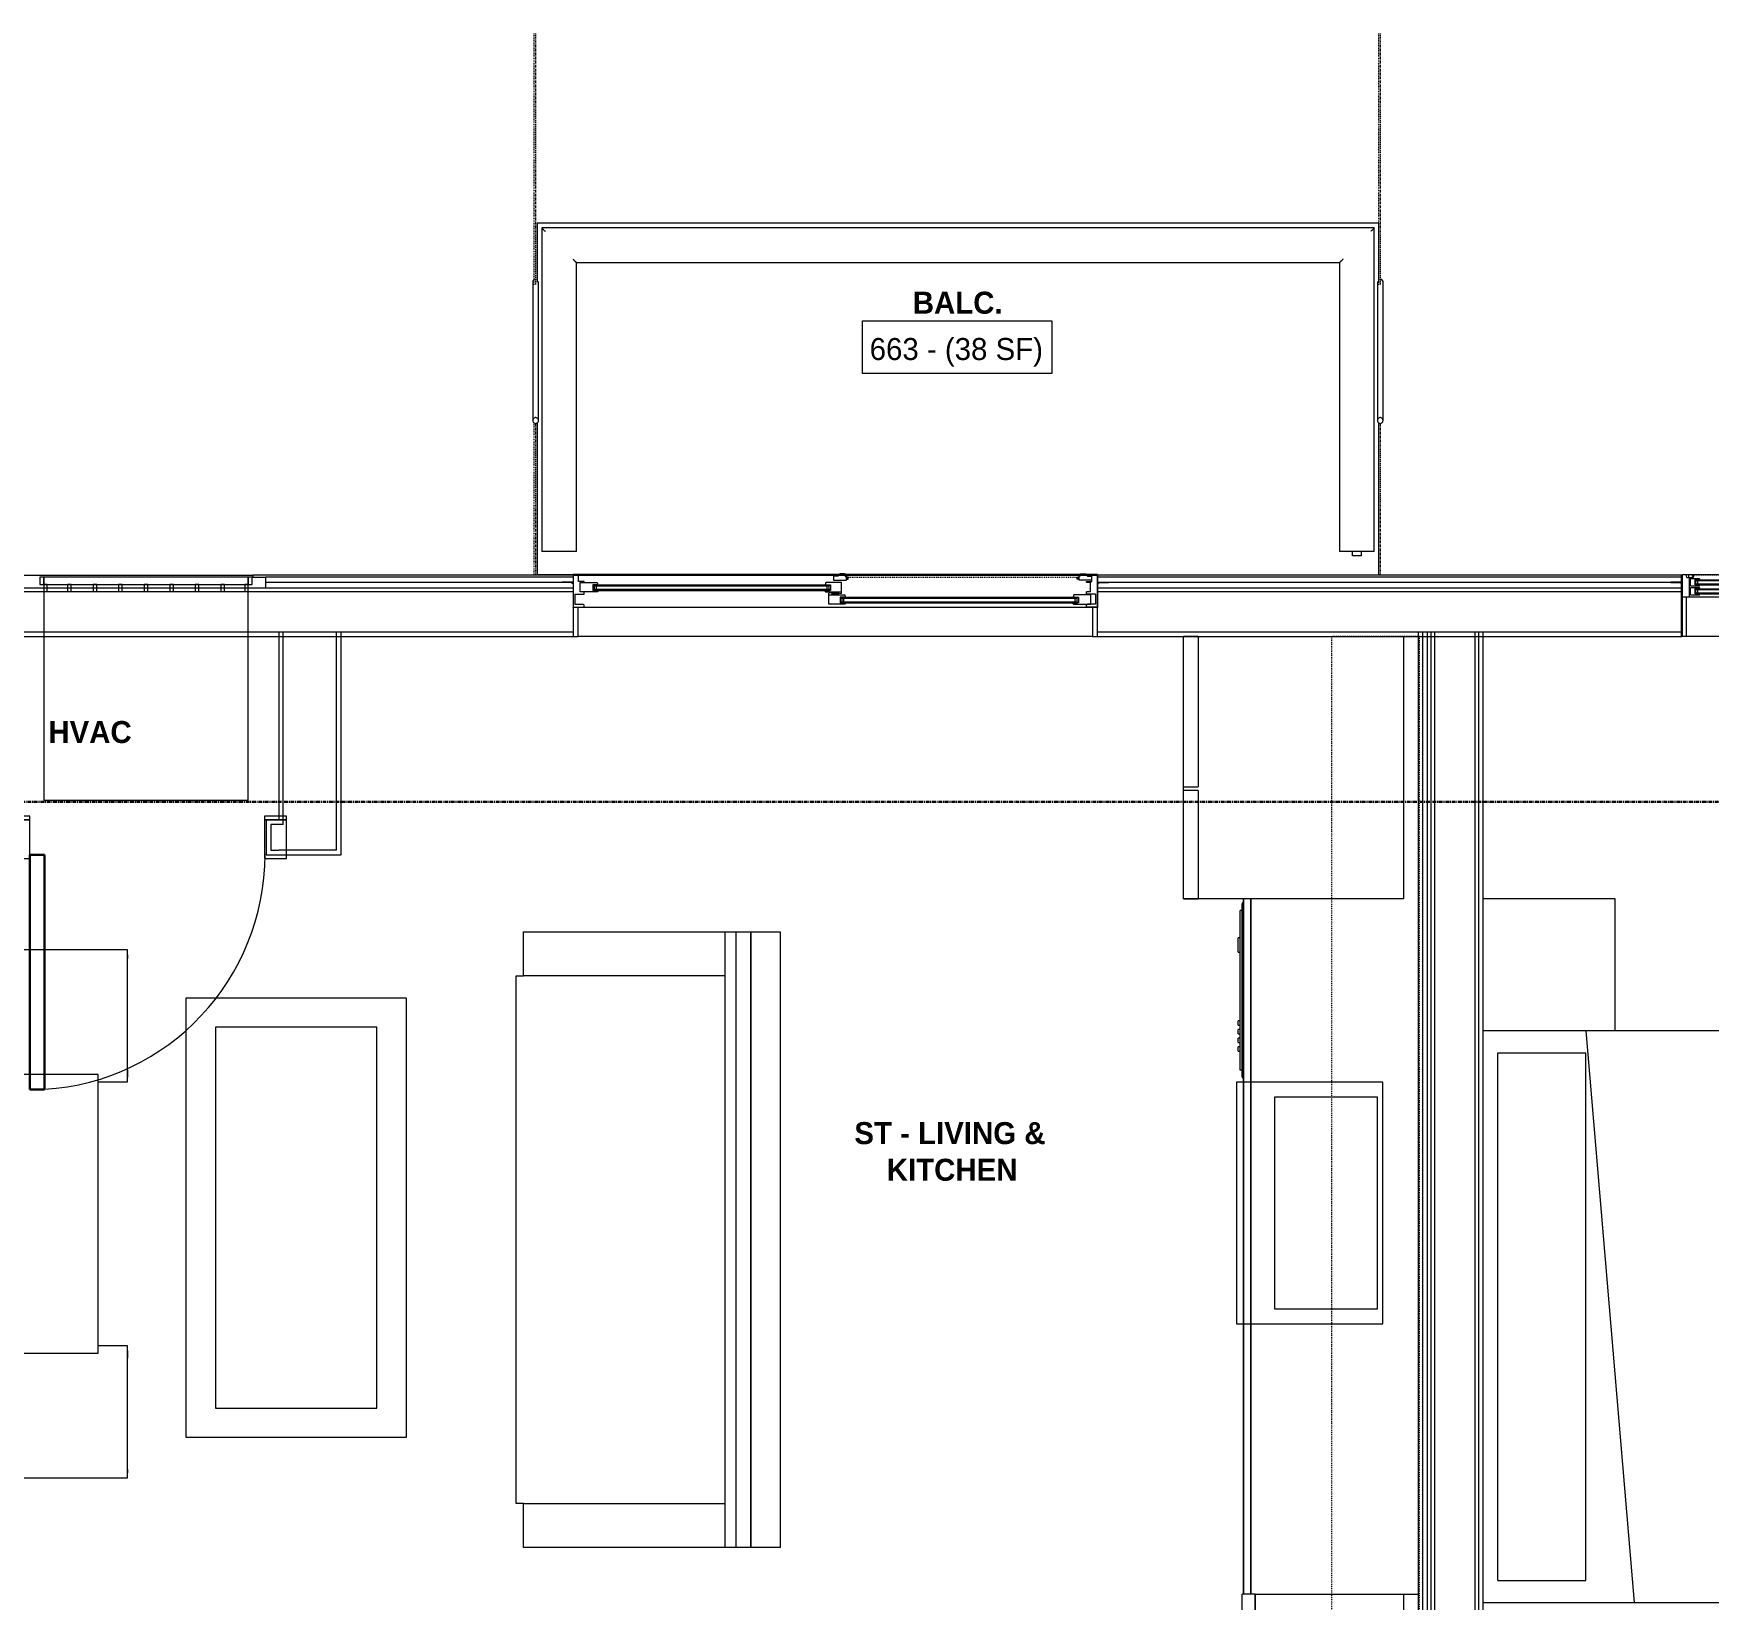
# Model space of a CAD drawing. Header units: inches. Extents: x -4093 to -1777, y 9773 to 12264.
# Drawn here: x -3128.8 to -2900.2, y 11978.2 to 12192 of the extents above; entities that cross this region are included whole.
import ezdxf

# ---------------------------------------------------------------- set-up
doc = ezdxf.new("R2010")
doc.units = ezdxf.units.IN
doc.header["$MEASUREMENT"] = 0
for name, pattern in [('Center 1_4_', [0.53125, 0.25, -0.09375, 0.09375, -0.09375]), ('Dash', [0.25, 0.125, -0.125]), ('Grid Line 1_2_', [0.875, 0.5, -0.125, 0.125, -0.125]), ('Hidden 1_8_', [0.1875, 0.125, -0.0625])]:
    doc.linetypes.add(name, pattern=pattern)
for name, color, linetype, lineweight in [('0-1', 7, 'Continuous', 5), ('0-2', 7, 'Continuous', 9), ('A-AREA-IDEN', 2, 'Continuous', 9), ('A-DETL-CNTR', 5, 'Center 1_4_', 9), ('A-DETL-GENF', 92, 'Continuous', 18), ('A-DETL-GENF-2', 92, 'Continuous', 9), ('A-DETL-GENF-HDLN', 1, 'Dash', 9), ('A-DETL-HDLN', 90, 'Hidden 1_8_', 9), ('A-DOOR', 31, 'Continuous', 18), ('A-DOOR-1', 7, 'Continuous', 9), ('A-DOOR-2', 10, 'Continuous', 30), ('A-DOOR-4', 31, 'Continuous', 9), ('A-DOOR-FRAM-2', 31, 'Continuous', 9), ('A-FLOR-1', 7, 'Continuous', 9), ('A-FLOR-2', 192, 'Continuous', 9), ('A-FLOR-HRAL', 11, 'Continuous', 9), ('A-GENM', 5, 'Continuous', 9), ('A-GLAZ', 151, 'Continuous', 18), ('A-GLAZ-1', 151, 'Continuous', 9), ('A-GLAZ-2', 151, 'Continuous', 30), ('A-WALL', 113, 'Continuous', 18), ('A-WALL-1', 7, 'Continuous', 9), ('A-WALL-2', 250, 'Continuous', 18), ('A-WALL-3', 113, 'Continuous', 9), ('I-FURN', 30, 'Continuous', 9), ('I-FURN-1', 7, 'Continuous', 9), ('I-WALL-1', 7, 'Continuous', 9), ('P-SANR-FIXT-1', 7, 'Continuous', 9), ('Q-CASE-1', 7, 'Continuous', 9), ('Q-CASE-HDLN-1', 7, 'Dash', 9), ('Q-SPCQ-1', 7, 'Continuous', 9), ('S-BEAM', 12, 'Continuous', 9), ('S-GRID-1', 1, 'Grid Line 1_2_', 30)]:
    doc.layers.add(name, color=color, linetype=linetype, lineweight=lineweight)
doc.styles.add('Century Gothic_1', font='ufonts.com_century-gothic.ttf', dxfattribs={"height": 3})
doc.styles.add('Century Gothic_B', font='GOTHICB.TTF', dxfattribs={"height": 3})

# ---------------------------------------------------------------- blocks, each defined once
blk = doc.blocks.new('Bed-Standard - King 78_ x 80_-V2-BACKGROUND - 3RD FLOOR')
at = {"layer": 'I-FURN-1'}
for p, q in [((-28.31, 38.2), (-28.31, -41.8)), ((49.69, -41.8), (49.69, 38.2)), ((-25.31, 36.2), (-25.31, 24.2)), ((-25.31, 36.2), (46.69, 36.2)), ((46.69, 36.2), (46.69, 24.2)), ((49.69, 24.2), (-28.31, 17.63)), ((-25.31, 24.2), (46.69, 24.2)), ((-28.31, -41.8), (49.69, -41.8))]:
    blk.add_line(p, q, dxfattribs=at)
blk = doc.blocks.new('Table-Night Stand - 18_ x 18_ x 24_-V13-BACKGROUND - 3RD FLOOR')
at = {"layer": 'I-FURN-1'}
for p, q in [((18.15, 0), (18.15, 18)), ((0.15, 0), (18.15, 0))]:
    blk.add_line(p, q, dxfattribs=at)
blk = doc.blocks.new('Entertainment_Center_14771 - Entertainment_Center_14771-3403083-BACKGROUND - 3RD FLOOR')
at = {"layer": 'I-FURN-1'}
for p, q in [((-18, 10), (-36, 10)), ((-36, 10), (-36, -6)), ((-34.85, 10.03), (-35.34, 10.03)), ((-35.34, 10.03), (-35.34, 10)), ((-34.85, 10), (-34.85, 10.03)), ((-18.66, 10.03), (-19.66, 10.03)), ((-19.66, 10.03), (-19.66, 10)), ((-18.66, 10), (-18.66, 10.03)), ((-18, 6), (-18, 10)), ((36, 10), (18, 10)), ((18, 10), (18, 6)), ((18.66, 10.03), (18.66, 10)), ((19.66, 10.03), (18.66, 10.03)), ((19.66, 10), (19.66, 10.03)), ((35.34, 10.03), (34.85, 10.03)), ((34.85, 10.03), (34.85, 10)), ((35.34, 10), (35.34, 10.03)), ((36, -6), (36, 10)), ((19, 6), (-19, 6)), ((-19, 6), (-19, -6)), ((19, -6), (19, 6)), ((-36, -6), (-19, -6)), ((-36, -6.13), (-36, -6)), ((-36, -6), (-19, -6)), ((-19, -6.13), (-36, -6.13)), ((-19, -6), (19, -6)), ((-19, -6.13), (-19, -6)), ((-19, -6), (19, -6)), ((19, -6.13), (-19, -6.13)), ((19, -6), (36, -6)), ((19, -6), (19, -6.13)), ((19, -6), (36, -6)), ((36, -6.13), (19, -6.13)), ((36, -6.13), (36, -6))]:
    blk.add_line(p, q, dxfattribs=at)
blk = doc.blocks.new('Couch-Both_Arms-Generic - 1-1372852-BACKGROUND - 3RD FLOOR')
at = {"layer": 'I-FURN'}
for p, q in [((-36, 18.5), (36, 18.5)), ((-36, 17.5), (-36, 18.5)), ((36, 18.5), (36, 17.5)), ((-42, 17.5), (-36, 17.5)), ((-42, -10), (-42, 17.5)), ((-36, 17.5), (-36, -10)), ((36, 17.5), (42, 17.5)), ((36, -10), (36, 17.5)), ((42, 17.5), (42, -10)), ((-42, -10), (42, -10)), ((-42, -13.5), (-42, -10)), ((42, -10), (42, -13.5)), ((-42, -11.5), (42, -11.5)), ((-42, -13.5), (42, -13.5)), ((42, -13.5), (-42, -13.5))]:
    blk.add_line(p, q, dxfattribs=at)
at = {"layer": 'I-FURN-1'}
for p, q in [((-42, -17.5), (-42, -13.5)), ((42, -13.5), (42, -17.5)), ((42, -17.5), (-42, -17.5))]:
    blk.add_line(p, q, dxfattribs=at)
blk = doc.blocks.new('Table-Coffee - one-1372853-BACKGROUND - 3RD FLOOR')
at = {"layer": 'I-FURN-1'}
for p, q in [((-29.28, 11.25), (30.72, 11.25)), ((-29.28, -18.75), (-29.28, 11.25)), ((30.72, 11.25), (30.72, -18.75)), ((26.72, 7.25), (-25.28, 7.25)), ((-25.28, 7.25), (-25.28, -14.75)), ((26.72, -14.75), (26.72, 7.25)), ((-25.28, -14.75), (26.72, -14.75)), ((30.72, -18.75), (-29.28, -18.75))]:
    blk.add_line(p, q, dxfattribs=at)
blk = doc.blocks.new('SWING - SINGLE - FLUSH - SWING - 32_ x 80_ - WITH ACOUSTICAL SEAL-4346071-BACKGROUND - 3RD FLOOR')
at = {"layer": 'A-DOOR-1'}
for p, q in [((-16, 2.87), (-19, 2.87)), ((-19, 2.87), (-19, -2.38)), ((-16, -2.38), (-16, 2.87)), ((19, 2.87), (16, 2.87)), ((16, 2.87), (16, -2.38)), ((19, -2.38), (19, 2.87)), ((-19, -2.38), (-16, -2.38)), ((-16, -2.38), (-19, -2.38)), ((-19, -2.38), (-19, -2.88)), ((-19, -2.88), (-16, -2.88)), ((-16, -2.88), (-16, -2.38)), ((16, -2.38), (19, -2.38)), ((19, -2.38), (16, -2.38)), ((16, -2.38), (16, -2.88)), ((16, -2.88), (19, -2.88)), ((19, -2.88), (19, -2.38))]:
    blk.add_line(p, q, dxfattribs=at)
blk.add_arc((16, 2.37), 32.07, 93.5759, 180, dxfattribs=at)
at = {"layer": 'A-DOOR-2'}
for p, q in [((14, 2.37), (14, 34.38)), ((16, 34.38), (14, 34.38)), ((16, 2.37), (16, 34.38)), ((16, 2.37), (14, 2.37))]:
    blk.add_line(p, q, dxfattribs=at)
blk = doc.blocks.new('OD_CW_Base Cabinet - OD_CW_Base Cabinet-3857763-BACKGROUND - 3RD FLOOR')
at = {"layer": 'Q-CASE-1'}
for p, q in [((36.49, 0), (131.34, 0)), ((161.34, 0), (191.34, 0))]:
    blk.add_line(p, q, dxfattribs=at)
blk = doc.blocks.new('OD_CW_Upper Cabinet - OD_CW_Upper Cabinet-4366994-BACKGROUND - 3RD FLOOR')
at = {"layer": 'Q-CASE-HDLN-1'}
for p, q in [((191.34, 24), (0.74, 24)), ((0.74, 24), (0.74, 12)), ((191.34, 12), (191.34, 24)), ((0.74, 12), (191.34, 12))]:
    blk.add_line(p, q, dxfattribs=at)
blk = doc.blocks.new('Refrigerator_-_Side-by-Side_6047 - 36_ X 30_-1372843-BACKGROUND - 3RD FLOOR')
at = {"layer": 'Q-SPCQ-1'}
for p, q in [((-17.88, 15.58), (17.87, 15.58)), ((-17.88, -14.42), (-17.88, 15.58)), ((-17.88, 15.58), (-3.13, 15.58)), ((-17.88, 15.58), (-17.88, 13.58)), ((-3.13, 13.58), (-3.13, 15.58)), ((-2.63, 15.58), (17.87, 15.58)), ((-2.63, 15.58), (-2.63, 13.58)), ((17.87, 15.58), (17.87, -14.42)), ((17.87, 13.58), (17.87, 15.58)), ((-3.13, 13.58), (-17.88, 13.58)), ((17.87, 13.58), (-2.63, 13.58)), ((17.87, -14.42), (-17.88, -14.42))]:
    blk.add_line(p, q, dxfattribs=at)
blk = doc.blocks.new('Stainless Steel Farmhous Kitchen Sink - Stainless Steel Farmhous Kitchen Sink-2443921-BACKGROUND - 3RD FLOOR')
at = {"layer": 'P-SANR-FIXT-1'}
for p, q in [((0, -2.25), (-33, -2.25)), ((-33, -2.25), (-33, -22.2)), ((0, -22.2), (0, -2.25)), ((-31, -16.96), (-31, -3)), ((-31, -3), (-2, -3)), ((-2, -3), (-2, -16.96)), ((-2, -16.96), (-31, -16.96)), ((-33, -22.2), (0, -22.2))]:
    blk.add_line(p, q, dxfattribs=at)
blk = doc.blocks.new('CTR - 1st Phase - Unit Layouts_rvt-1-BACKGROUND - 3RD FLOOR')
at = {"layer": 'A-FLOR-1'}
blk.add_line((-2984.4, 12109.72), (-3054.52, 12109.72), dxfattribs=at)
at = {"layer": 'A-WALL-1'}
for p, q in [((-3095.37, 12084.71), (-3097.06, 12084.71)), ((-3097.06, 12084.71), (-3097.06, 12079.96)), ((-3097.06, 12079.96), (-3095.37, 12079.96))]:
    blk.add_line(p, q, dxfattribs=at)
at = {"layer": 'A-WALL-2'}
for p, q in [((-3094.75, 12084.09), (-3094.75, 12110.34)), ((-3087.5, 12080.59), (-3087.5, 12110.34)), ((-3096.44, 12084.09), (-3096.44, 12082.34)), ((-3095.37, 12084.09), (-3096.44, 12084.09)), ((-3094.75, 12084.09), (-3095.37, 12084.09)), ((-3096.44, 12082.34), (-3096.44, 12080.59)), ((-3096.44, 12080.59), (-3095.37, 12080.59)), ((-3094.75, 12080.59), (-3095.37, 12080.59)), ((-3087.5, 12080.59), (-3094.75, 12080.59))]:
    blk.add_line(p, q, dxfattribs=at)
at = {"layer": 'I-WALL-1'}
for p, q in [((-3095.37, 12110.34), (-3095.37, 12084.71)), ((-3086.87, 12110.34), (-3095.37, 12110.34)), ((-3086.87, 12079.96), (-3086.87, 12110.34)), ((-3095.37, 12079.96), (-3087.5, 12079.96)), ((-3087.5, 12079.96), (-3086.87, 12079.96))]:
    blk.add_line(p, q, dxfattribs=at)
at = {"layer": 'Q-CASE-1'}
for p, q in [((-2963.77, 11979.11), (-2963.77, 12073.96)), ((-2962.77, 11979.11), (-2962.77, 12073.96)), ((-2962.77, 12073.96), (-2962.77, 11979.11))]:
    blk.add_line(p, q, dxfattribs=at)
at = {"layer": 'Q-SPCQ-1'}
for p, q in [((-2964.24, 12050.56), (-2964.24, 12072.37)), ((-2963.99, 12072.37), (-2964.24, 12072.37)), ((-2963.99, 12073.27), (-2963.99, 12050.54)), ((-2963.77, 12073.46), (-2963.79, 12073.46)), ((-2964.24, 12068.64), (-2964.49, 12068.64)), ((-2964.49, 12067.66), (-2964.49, 12068.64)), ((-2964.49, 12066.67), (-2964.49, 12067.66)), ((-2964.49, 12066.67), (-2964.24, 12066.67)), ((-2964.49, 12056.72), (-2964.49, 12057.31)), ((-2964.24, 12057.31), (-2964.49, 12057.31)), ((-2964.49, 12056.72), (-2964.24, 12056.72)), ((-2964.49, 12055.54), (-2964.49, 12056.13)), ((-2964.24, 12056.13), (-2964.49, 12056.13)), ((-2964.49, 12055.54), (-2964.24, 12055.54)), ((-2964.49, 12054.36), (-2964.49, 12054.95)), ((-2964.24, 12054.95), (-2964.49, 12054.95)), ((-2964.49, 12054.36), (-2964.24, 12054.36)), ((-2964.49, 12053.18), (-2964.49, 12053.77)), ((-2964.24, 12053.77), (-2964.49, 12053.77)), ((-2964.49, 12053.18), (-2964.24, 12053.18)), ((-2963.99, 12050.56), (-2964.24, 12050.56)), ((-2963.99, 12050.54), (-2963.99, 12049.66)), ((-2963.79, 12049.46), (-2963.77, 12049.46)), ((-2963.96, 11949.11), (-2963.96, 11979.11)), ((-2962.21, 11979.11), (-2963.96, 11979.11)), ((-2962.21, 11979.11), (-2962.21, 11949.11)), ((-2962.21, 11949.11), (-2962.21, 11979.11)), ((-2962.21, 11979.11), (-2941.96, 11979.11)), ((-2941.96, 11979.11), (-2939.96, 11979.11)), ((-2941.96, 11979.11), (-2941.96, 11949.11))]:
    blk.add_line(p, q, dxfattribs=at)
for centre, radius, start, end in [((-2963.79, 12073.27), 0.197, 90, 180), ((-2963.79, 12073.27), 0.197, 105, 165), ((-2962.92, 12050.54), 1.07, 180, 216.3436), ((-2963.79, 12049.66), 0.197, 180, 270)]:
    blk.add_arc(centre, radius, start, end, dxfattribs=at)
at = {"layer": '0-2'}
for name, p, rotation in [('Refrigerator_-_Side-by-Side_6047 - 36_ X 30_-1372843-BACKGROUND - 3RD FLOOR', (-2956.38, 12091.84), 90.00000000000064), ('OD_CW_Upper Cabinet - OD_CW_Upper Cabinet-4366994-BACKGROUND - 3RD FLOOR', (-2963.77, 12110.45), 270.0000000000159), ('SWING - SINGLE - FLUSH - SWING - 32_ x 80_ - WITH ACOUSTICAL SEAL-4346071-BACKGROUND - 3RD FLOOR', (-3113.31, 12082.34), 180), ('OD_CW_Base Cabinet - OD_CW_Base Cabinet-3857763-BACKGROUND - 3RD FLOOR', (-2963.77, 12110.45), 269.9999999999955), ('Table-Night Stand - 18_ x 18_ x 24_-V13-BACKGROUND - 3RD FLOOR', (-2913.09, 12055.81), 89.99999999997145), ('Couch-Both_Arms-Generic - 1-1372852-BACKGROUND - 3RD FLOOR', (-3044.5, 12027.46), 90.00000000002032), ('Entertainment_Center_14771 - Entertainment_Center_14771-3403083-BACKGROUND - 3RD FLOOR', (-3126, 12030.97), 270.0000000000263), ('Table-Coffee - one-1372853-BACKGROUND - 3RD FLOOR', (-3089.25, 12031.18), 270.0000000000165), ('Bed-Standard - King 78_ x 80_-V2-BACKGROUND - 3RD FLOOR', (-2892.88, 12006.27), 89.99999999997145), ('Stainless Steel Farmhous Kitchen Sink - Stainless Steel Farmhous Kitchen Sink-2443921-BACKGROUND - 3RD FLOOR', (-2942.55, 12015.96), 270.0000000000002)]:
    blk.add_blockref(name, p, dxfattribs=dict(at, rotation=rotation))
blk = doc.blocks.new('CTR - 1st Phase - Common Walls_rvt-1-BACKGROUND - 3RD FLOOR')
at = {"layer": 'A-WALL-2'}
for p, q in [((-2939.34, 11725.36), (-2939.34, 12110.34)), ((-2938.71, 11725.36), (-2938.71, 12110.34)), ((-2938.21, 11725.36), (-2938.21, 12110.34)), ((-2937.71, 11725.36), (-2937.71, 12110.34)), ((-2932.21, 11725.36), (-2932.21, 12110.34)), ((-2931.71, 11725.36), (-2931.71, 12110.34))]:
    blk.add_line(p, q, dxfattribs=at)
at = {"layer": 'I-WALL-1'}
for p, q in [((-2939.96, 12110.34), (-2939.96, 11764.11)), ((-2931.09, 12110.34), (-2939.96, 12110.34)), ((-2931.09, 11763.86), (-2931.09, 12110.34))]:
    blk.add_line(p, q, dxfattribs=at)
blk = doc.blocks.new('CTR - 1st Phase - Structure_rvt-1-BACKGROUND - 3RD FLOOR')
at = {"layer": 'S-GRID-1'}
blk.add_line((-1777.25, 12087.19), (-4076.95, 12087.19), dxfattribs=at)
blk = doc.blocks.new('Door-Sliding-Marvin-2_Panel_Patio_Door-Essential - LR-MARVIN ESSENTIAL SLIDING - 6_-0_X6_-10_ - 3RD FLOOR-3441016-BACKGROUND - 3RD FLOOR')
at = {"layer": 'A-DETL-GENF'}
for p, q in [((-37.25, 3.19), (-37.25, 3.23)), ((-35.75, 3.23), (-37.25, 3.23)), ((-35.91, 3.19), (-37.25, 3.19)), ((-35.91, 3.19), (-35.91, 3.08)), ((-35.75, 3.08), (-35.91, 3.08)), ((-35, 4.28), (-35.75, 4.28)), ((-35.75, 4.28), (-35.75, -0.19)), ((-35, 3.31), (-35, 4.28)), ((-34.25, 3.31), (-35, 3.31)), ((-34.81, 3.19), (-32.46, 3.19)), ((-34.81, 1.94), (-34.81, 3.19)), ((-34.25, 3.19), (-34.25, 3.31)), ((-32.38, 2.87), (-33.09, 2.87)), ((-33.09, 2.87), (-33.09, 2.12)), ((-32.98, 2.87), (-0.77, 2.87)), ((-32.98, 2.72), (-32.98, 2.87)), ((-32.98, 2.72), (-0.77, 2.72)), ((-32.87, 2.72), (-32.87, 2.27)), ((-32.61, 2.72), (-32.61, 2.27)), ((-32.46, 3.19), (-32.38, 2.87)), ((-1.29, 3.19), (-1.38, 2.87)), ((-1.38, 2.87), (-0.66, 2.87)), ((0.87, 3.19), (-1.29, 3.19)), ((-1.14, 2.72), (-1.14, 2.27)), ((-0.88, 2.72), (-0.88, 2.27)), ((-0.77, 2.72), (-0.77, 2.87)), ((-0.66, 2.87), (-0.66, 2.12)), ((-0.24, 4.05), (-0.24, 3.53)), ((0.34, 4.05), (-0.24, 4.05)), ((-0.24, 3.53), (1.51, 3.53)), ((0.6, 4.36), (0.34, 4.05)), ((1.35, 4.36), (0.6, 4.36)), ((0.87, 1.72), (0.87, 3.19)), ((1.35, 4.05), (1.35, 4.36)), ((1.35, 4.05), (1.51, 4.05)), ((1.51, 3.69), (1.51, 4.05)), ((1.71, 3.69), (1.51, 3.69)), ((1.51, 3.65), (1.75, 3.65)), ((1.51, 3.53), (1.51, 3.65)), ((1.64, 3.83), (1.64, 3.94)), ((1.75, 3.94), (1.64, 3.94)), ((1.64, 3.83), (1.71, 3.83)), ((1.71, 3.83), (1.71, 3.69)), ((1.75, 3.65), (1.75, 3.94)), ((33.01, 3.94), (33.12, 3.94)), ((33.01, 3.65), (33.01, 3.94)), ((33.25, 3.65), (33.01, 3.65)), ((33.12, 3.83), (33.05, 3.83)), ((33.05, 3.83), (33.05, 3.69)), ((33.05, 3.69), (33.25, 3.69)), ((33.12, 3.83), (33.12, 3.94)), ((33.25, 3.69), (33.25, 4.05)), ((33.41, 4.05), (33.25, 4.05)), ((33.25, 3.53), (33.25, 3.65)), ((35, 3.53), (33.25, 3.53)), ((33.41, 4.05), (33.41, 4.36)), ((33.41, 4.36), (34.16, 4.36)), ((34.16, 4.36), (34.42, 4.05)), ((34.25, 3.19), (34.25, 3.31)), ((34.25, 3.31), (35, 3.31)), ((34.81, 3.19), (34.25, 3.19)), ((34.42, 4.05), (35, 4.05)), ((34.81, 1.94), (34.81, 3.19)), ((35, 4.28), (35.75, 4.28)), ((35, 3.31), (35, 4.28)), ((35.75, 4.28), (35.75, -0.19)), ((35.75, 3.23), (37.25, 3.23)), ((35.75, 3.08), (35.9, 3.08)), ((35.9, 3.19), (35.9, 3.08)), ((35.9, 3.19), (37.25, 3.19)), ((37.25, 3.19), (37.25, 3.23)), ((-35.5, 1.62), (-35.5, 0.25)), ((-35.5, 1.62), (-34.25, 1.62)), ((-35.5, 0.25), (-34.39, 0.25)), ((-32.41, 1.94), (-34.81, 1.94)), ((-34.39, 0.25), (-34.25, 0.1)), ((-34.25, 1.62), (-34.25, 1.94)), ((-34.25, -0.19), (-34.25, 0.1)), ((-33.09, 2.12), (-32.34, 2.12)), ((-32.98, 2.27), (-0.77, 2.27)), ((-32.98, 2.27), (-32.98, 2.12)), ((-32.98, 2.12), (-0.77, 2.12)), ((-32.34, 2), (-32.41, 1.94)), ((-32.34, 2.12), (-32.34, 2)), ((-0.66, 2.12), (-1.41, 2.12)), ((-1.41, 2.12), (-1.41, 2)), ((-1.41, 2), (-1.34, 1.94)), ((-1.34, 1.94), (0.87, 1.94)), ((0.24, 1.82), (-0.88, 1.72)), ((-0.88, 0.25), (-0.88, 1.72)), ((-0.88, 1.5), (1.29, 1.5)), ((1.34, 0.25), (-0.88, 0.25)), ((-0.77, 2.27), (-0.77, 2.12)), ((-0.43, 1.68), (0.43, 1.76)), ((-0.43, 1.58), (-0.43, 1.68)), ((-0.24, 1.58), (-0.43, 1.58)), ((-0.24, 1.62), (0.87, 1.72)), ((-0.24, 1.62), (-0.24, 1.7)), ((-0.24, 1.51), (-0.24, 1.58)), ((0.24, 1.93), (0.24, 1.86)), ((0.24, 1.86), (0.43, 1.86)), ((0.24, 1.82), (0.24, 1.74)), ((0.43, 1.86), (0.43, 1.76)), ((0.66, 1.19), (0.66, 0.44)), ((1.37, 1.19), (0.66, 1.19)), ((0.66, 0.44), (1.41, 0.44)), ((0.77, 1.19), (33.04, 1.19)), ((0.77, 1.04), (0.77, 1.19)), ((0.77, 1.04), (33.04, 1.04)), ((0.77, 0.58), (33.04, 0.58)), ((0.77, 0.58), (0.77, 0.44)), ((0.77, 0.44), (33.04, 0.44)), ((0.88, 1.04), (0.88, 0.58)), ((1.14, 1.04), (1.14, 0.58)), ((1.29, 1.5), (1.37, 1.19)), ((1.41, 0.31), (1.34, 0.25)), ((1.41, 0.44), (1.41, 0.31)), ((33.16, 0.44), (32.41, 0.44)), ((32.41, 0.44), (32.41, 0.31)), ((32.41, 0.31), (32.47, 0.25)), ((32.52, 1.5), (32.44, 1.19)), ((32.44, 1.19), (33.16, 1.19)), ((32.47, 0.25), (34.84, 0.25)), ((34.84, 1.5), (32.52, 1.5)), ((32.68, 1.04), (32.68, 0.58)), ((32.93, 1.04), (32.93, 0.58)), ((33.04, 1.04), (33.04, 1.19)), ((33.04, 0.58), (33.04, 0.44)), ((33.16, 1.19), (33.16, 0.44)), ((34.81, 1.94), (34.25, 1.94)), ((34.25, 1.62), (34.25, 1.94)), ((35.5, 1.62), (34.25, 1.62)), ((34.39, 0.25), (34.25, 0.1)), ((34.25, -0.19), (34.25, 0.1)), ((35.5, 0.25), (34.39, 0.25)), ((34.84, 0.25), (34.84, 1.5)), ((35.5, 1.62), (35.5, 0.25)), ((-35.75, -0.19), (-34.25, -0.19)), ((35.75, -0.19), (34.25, -0.19))]:
    blk.add_line(p, q, dxfattribs=at)
at = {"layer": 'A-DETL-GENF-2'}
for p, q in [((-32.87, 2.72), (-32.87, 2.27)), ((-32.61, 2.72), (-32.61, 2.27))]:
    blk.add_line(p, q, dxfattribs=at)
at = {"layer": 'A-DETL-GENF-HDLN'}
blk.add_line((1.75, 3.94), (33.01, 3.94), dxfattribs=at)
at = {"layer": 'A-DOOR'}
for p, q in [((-35.06, -0.22), (-35.75, -0.22)), ((-35.75, -0.22), (-35.75, -4.19)), ((-35.06, -4.19), (-35.06, -0.22)), ((35.06, -0.22), (35.06, -4.19)), ((35.75, -0.22), (35.06, -0.22)), ((35.75, -4.19), (35.75, -0.22)), ((-35.75, -4.19), (-35.06, -4.19)), ((35.06, -4.19), (35.75, -4.19))]:
    blk.add_line(p, q, dxfattribs=at)
at = {"layer": 'A-DOOR-4'}
for p, q in [((-35.75, 4.25), (-40.68, 4.25)), ((-40.68, 4.25), (-40.68, 4.19)), ((-35.75, 4.25), (35.75, 4.25)), ((-35.75, 4.19), (-35.75, 4.25)), ((-35.75, 4.19), (35.75, 4.19)), ((35.75, 4.25), (35.75, 4.19))]:
    blk.add_line(p, q, dxfattribs=at)
at = {"layer": 'A-DOOR-FRAM-2'}
for p, q in [((35.75, 4.28), (-35.75, 4.28)), ((-35.75, 4.28), (-35.75, -0.19)), ((35.75, -0.19), (35.75, 4.28)), ((-35.75, -0.19), (35.75, -0.19))]:
    blk.add_line(p, q, dxfattribs=at)
blk = doc.blocks.new('Perforated Panel at Magic-Pak - hvac panel - 3rd floor-2505074-BACKGROUND - 3RD FLOOR')
at = {"layer": 'A-GLAZ-1'}
for p, q in [((-19.01, -4.13), (19.01, -4.13)), ((19.01, -4.19), (-19.01, -4.19))]:
    blk.add_line(p, q, dxfattribs=at)
blk = doc.blocks.new('V-Series_EWC4_SPVU_RFA_2015 - 2ND AND 3RD FLOOR-2226480-BACKGROUND - 3RD FLOOR')
at = {"layer": 'A-GENM'}
for p, q in [((-3859.97, 11740.34), (-3859.97, 11739.78)), ((-3858.97, 11740.34), (-3859.97, 11740.34)), ((-3858.97, 11739.78), (-3858.97, 11740.34)), ((-3859.97, 11739.78), (-3859.97, 11711.9)), ((-3858.97, 11739.78), (-3859.97, 11739.78)), ((-3859.97, 11739.78), (-3858.97, 11739.78)), ((-3858.97, 11711.9), (-3858.97, 11739.78)), ((-3829.54, 11739.78), (-3858.97, 11739.78)), ((-3858.97, 11739.78), (-3858.97, 11739.34)), ((-3858.97, 11739.34), (-3857.97, 11739.34)), ((-3857.97, 11739.34), (-3857.97, 11736.54)), ((-3829.54, 11711.9), (-3829.54, 11739.78)), ((-3857.97, 11736.54), (-3858.97, 11736.54)), ((-3858.97, 11736.54), (-3858.97, 11736.04)), ((-3858.97, 11736.04), (-3857.97, 11736.04)), ((-3857.97, 11736.04), (-3857.97, 11733.06)), ((-3857.97, 11733.06), (-3858.97, 11733.06)), ((-3858.97, 11733.06), (-3858.97, 11732.56)), ((-3858.97, 11732.56), (-3857.97, 11732.56)), ((-3857.97, 11732.56), (-3857.97, 11729.57)), ((-3857.97, 11729.57), (-3858.97, 11729.57)), ((-3858.97, 11729.57), (-3858.97, 11729.07)), ((-3858.97, 11729.07), (-3857.97, 11729.07)), ((-3857.97, 11729.07), (-3857.97, 11726.09)), ((-3857.97, 11726.09), (-3858.97, 11726.09)), ((-3858.97, 11726.09), (-3858.97, 11725.59)), ((-3858.97, 11725.59), (-3857.97, 11725.59)), ((-3857.97, 11725.59), (-3857.97, 11722.61)), ((-3857.97, 11722.61), (-3858.97, 11722.61)), ((-3858.97, 11722.61), (-3858.97, 11722.11)), ((-3858.97, 11722.11), (-3857.97, 11722.11)), ((-3857.97, 11722.11), (-3857.97, 11719.12)), ((-3857.97, 11719.12), (-3858.97, 11719.12)), ((-3858.97, 11719.12), (-3858.97, 11718.62)), ((-3858.97, 11718.62), (-3857.97, 11718.62)), ((-3857.97, 11718.62), (-3857.97, 11715.64)), ((-3857.97, 11715.64), (-3858.97, 11715.64)), ((-3858.97, 11715.64), (-3858.97, 11715.14)), ((-3858.97, 11715.14), (-3857.97, 11715.14)), ((-3857.97, 11715.14), (-3857.97, 11712.34)), ((-3859.97, 11711.9), (-3858.97, 11711.9)), ((-3859.97, 11711.9), (-3859.97, 11711.34)), ((-3858.97, 11711.9), (-3859.97, 11711.9)), ((-3859.97, 11711.34), (-3858.97, 11711.34)), ((-3857.97, 11712.34), (-3858.97, 11712.34)), ((-3858.97, 11712.34), (-3858.97, 11711.9)), ((-3858.97, 11711.34), (-3858.97, 11711.9)), ((-3858.97, 11711.9), (-3829.54, 11711.9))]:
    blk.add_line(p, q, dxfattribs=at)
blk = doc.blocks.new('Window-Double_Hung-Marvin-Essential - 1-WIDE _TEMP LOWER_ ESDH3066-3454269-BACKGROUND - 3RD FLOOR')
at = {"layer": 'A-DETL-GENF'}
for p, q in [((-16.72, -1.19), (-17.75, -1.19)), ((-17.75, -4.28), (-17.75, -1.19)), ((-16.72, -3.77), (-16.72, -1.19)), ((-16.56, -1.53), (-15.34, -1.53)), ((-16.56, -1.53), (-16.56, -2.47)), ((-15.28, -1.65), (-15.94, -1.65)), ((-15.94, -1.65), (-15.94, -2.37)), ((15.84, -1.66), (-15.84, -1.66)), ((-15.84, -1.66), (-15.84, -2.35)), ((15.84, -1.79), (-15.84, -1.79)), ((15.84, -2.23), (-15.84, -2.23)), ((-15.54, -1.79), (-15.54, -2.23)), ((-15.34, -1.53), (-15.28, -1.59)), ((-15.28, -1.59), (-15.28, -1.65)), ((15.34, -1.53), (15.28, -1.59)), ((15.28, -1.59), (15.28, -1.65)), ((15.28, -1.65), (15.94, -1.65)), ((16.56, -1.53), (15.34, -1.53)), ((15.54, -1.79), (15.54, -2.23)), ((15.84, -1.66), (15.84, -2.35)), ((15.94, -1.65), (15.94, -2.37)), ((16.56, -1.53), (16.56, -2.47)), ((16.72, -3.77), (16.72, -1.19)), ((16.72, -1.19), (17.75, -1.19)), ((17.75, -4.28), (17.75, -1.19)), ((-19.25, -3.23), (-19.25, -3.19)), ((-19.25, -3.19), (-17.9, -3.19)), ((-17.75, -3.23), (-19.25, -3.23)), ((-17.9, -3.19), (-17.9, -3.08)), ((-17.9, -3.08), (-17.75, -3.08)), ((-17.75, -4.28), (-17.16, -4.28)), ((-17.08, -3.87), (-17.16, -4.28)), ((-17.08, -3.87), (-16.19, -3.87)), ((-16.85, -4.25), (-16.85, -3.87)), ((-16.3, -4.25), (-16.85, -4.25)), ((-16.38, -3.77), (-16.72, -3.77)), ((-15.34, -2.47), (-16.56, -2.47)), ((-16.56, -2.75), (-15.34, -2.75)), ((-16.56, -2.75), (-16.56, -3.69)), ((-15.34, -3.69), (-16.56, -3.69)), ((-16.38, -3.87), (-16.38, -3.77)), ((-16.18, -4.01), (-16.3, -4.01)), ((-16.3, -4.01), (-16.3, -4.25)), ((-16.19, -3.87), (-16.19, -3.97)), ((-16.19, -3.97), (-16.1, -3.97)), ((-16.18, -4.22), (-16.18, -4.01)), ((-16.18, -4.22), (-16.1, -4.22)), ((-16.1, -3.97), (-16.1, -4.22)), ((-15.94, -2.37), (-15.28, -2.37)), ((-15.28, -2.87), (-15.94, -2.87)), ((-15.94, -2.87), (-15.94, -3.59)), ((-15.94, -3.59), (-15.28, -3.59)), ((15.84, -2.35), (-15.84, -2.35)), ((15.84, -2.88), (-15.84, -2.88)), ((-15.84, -2.88), (-15.84, -3.57)), ((15.84, -3.01), (-15.84, -3.01)), ((15.84, -3.45), (-15.84, -3.45)), ((15.84, -3.57), (-15.84, -3.57)), ((-15.54, -3.01), (-15.54, -3.45)), ((-15.34, -2.47), (-15.28, -2.41)), ((-15.34, -2.75), (-15.28, -2.81)), ((-15.34, -3.69), (-15.28, -3.63)), ((-15.28, -2.37), (-15.28, -2.41)), ((-15.28, -2.81), (-15.28, -2.87)), ((-15.28, -3.59), (-15.28, -3.63)), ((15.28, -2.37), (15.28, -2.41)), ((15.94, -2.37), (15.28, -2.37)), ((15.34, -2.47), (15.28, -2.41)), ((15.34, -2.75), (15.28, -2.81)), ((15.28, -2.81), (15.28, -2.87)), ((15.28, -2.87), (15.94, -2.87)), ((15.28, -3.59), (15.28, -3.63)), ((15.94, -3.59), (15.28, -3.59)), ((15.34, -3.69), (15.28, -3.63)), ((15.34, -2.47), (16.56, -2.47)), ((16.56, -2.75), (15.34, -2.75)), ((15.34, -3.69), (16.56, -3.69)), ((15.54, -3.01), (15.54, -3.45)), ((15.84, -2.88), (15.84, -3.57)), ((15.94, -2.87), (15.94, -3.59)), ((16.19, -3.97), (16.1, -3.97)), ((16.1, -3.97), (16.1, -4.22)), ((16.18, -4.22), (16.1, -4.22)), ((16.18, -4.22), (16.18, -4.01)), ((16.18, -4.01), (16.3, -4.01)), ((17.08, -3.87), (16.19, -3.87)), ((16.19, -3.87), (16.19, -3.97)), ((16.3, -4.01), (16.3, -4.25)), ((16.3, -4.25), (16.85, -4.25)), ((16.38, -3.87), (16.38, -3.77)), ((16.38, -3.77), (16.72, -3.77)), ((16.56, -2.75), (16.56, -3.69)), ((16.85, -4.25), (16.85, -3.87)), ((17.08, -3.87), (17.16, -4.28)), ((17.75, -4.28), (17.16, -4.28)), ((17.9, -3.08), (17.75, -3.08)), ((17.75, -3.23), (19.25, -3.23)), ((17.9, -3.19), (17.9, -3.08)), ((19.25, -3.19), (17.9, -3.19)), ((19.25, -3.23), (19.25, -3.19))]:
    blk.add_line(p, q, dxfattribs=at)
at = {"layer": 'A-DETL-GENF-HDLN'}
blk.add_line((16.1, -4.22), (-16.5, -4.22), dxfattribs=at)
at = {"layer": 'A-GLAZ'}
for p, q in [((-17.13, 4.19), (-17.75, 4.19)), ((-17.13, -1.16), (-17.13, 4.19)), ((17.12, 4.19), (17.75, 4.19)), ((17.12, 4.19), (17.12, -1.16))]:
    blk.add_line(p, q, dxfattribs=at)
at = {"layer": 'A-GLAZ-1'}
for p, q in [((-17.75, 4.19), (17.75, 4.19)), ((-17.75, -1.19), (17.75, -1.19)), ((17.75, -4.28), (-17.75, -4.28)), ((17.75, -4.19), (20.46, -4.19)), ((20.46, -4.25), (17.75, -4.25)), ((20.46, -4.19), (20.46, -4.25))]:
    blk.add_line(p, q, dxfattribs=at)
at = {"layer": 'A-GLAZ-2'}
for p, q in [((-17.75, -1.16), (-17.75, 4.19)), ((17.75, 4.19), (17.75, -1.16)), ((-17.75, -4.28), (-17.75, -1.19)), ((17.75, -1.19), (17.75, -4.28))]:
    blk.add_line(p, q, dxfattribs=at)
blk = doc.blocks.new('Railing - Baluster_01-2700443-BACKGROUND - 3RD FLOOR')
at = {"layer": 'A-FLOR-HRAL'}
for p, q in [((-0.59, 1.18), (0.59, 1.18)), ((-0.59, 0.59), (-0.59, 1.18)), ((0.59, 1.18), (0.59, 0.59))]:
    blk.add_line(p, q, dxfattribs=at)
blk = doc.blocks.new('Railing - Railing-3429487-BACKGROUND - 3RD FLOOR')
at = {"layer": 'A-FLOR-HRAL'}
for p, q in [((-2945.95, 12165.45), (-3059.5, 12165.45)), ((-3059.5, 12165.45), (-3059.5, 12121.34)), ((-2945.95, 12121.34), (-2945.95, 12165.45)), ((-3054.77, 12160.73), (-2950.67, 12160.73)), ((-3054.77, 12121.34), (-3054.77, 12160.73)), ((-2950.67, 12160.73), (-2950.67, 12121.34)), ((-3059.03, 12121.34), (-3059.5, 12121.34)), ((-3055.25, 12121.34), (-3059.03, 12121.34)), ((-3054.77, 12121.34), (-3055.25, 12121.34)), ((-2950.2, 12121.34), (-2950.67, 12121.34)), ((-2946.42, 12121.34), (-2950.2, 12121.34)), ((-2945.95, 12121.34), (-2946.42, 12121.34))]:
    blk.add_line(p, q, dxfattribs=at)
for points, knots in [([(-3059.5, 12165.45), (-3059.5, 12165.45), (-3059.49, 12165.44), (-3059.46, 12165.42), (-3059.44, 12165.39), (-3059.41, 12165.36), (-3059.38, 12165.33), (-3059.35, 12165.31), (-3059.31, 12165.27), (-3059.27, 12165.22), (-3059.24, 12165.19), (-3059.2, 12165.15), (-3059.13, 12165.08), (-3059.07, 12165.02), (-3059.03, 12164.98)], [0, 0, 0, 0, 0.166667, 0.25, 0.333333, 0.416667, 0.458333, 0.5, 0.583333, 0.666667, 0.708333, 0.75, 0.833333, 1, 1, 1, 1]), ([(-2945.95, 12165.45), (-2945.95, 12165.45), (-2945.96, 12165.44), (-2945.98, 12165.42), (-2946.01, 12165.39), (-2946.04, 12165.36), (-2946.07, 12165.33), (-2946.09, 12165.31), (-2946.13, 12165.27), (-2946.18, 12165.22), (-2946.21, 12165.19), (-2946.25, 12165.15), (-2946.32, 12165.08), (-2946.38, 12165.02), (-2946.42, 12164.98)], [0, 0, 0, 0, 0.166667, 0.25, 0.333333, 0.416667, 0.458333, 0.5, 0.583333, 0.666667, 0.708333, 0.75, 0.833333, 1, 1, 1, 1]), ([(-3055.25, 12161.2), (-3055.2, 12161.16), (-3055.14, 12161.1), (-3055.07, 12161.02), (-3055.02, 12160.97), (-3054.98, 12160.94), (-3054.95, 12160.9), (-3054.92, 12160.87), (-3054.89, 12160.84), (-3054.86, 12160.82), (-3054.84, 12160.79), (-3054.81, 12160.76), (-3054.78, 12160.74), (-3054.77, 12160.73), (-3054.77, 12160.73)], [0, 0, 0, 0, 0.166667, 0.25, 0.333333, 0.375, 0.416667, 0.5, 0.541667, 0.583333, 0.666667, 0.75, 0.833333, 1, 1, 1, 1]), ([(-2950.2, 12161.2), (-2950.24, 12161.16), (-2950.3, 12161.1), (-2950.38, 12161.02), (-2950.43, 12160.97), (-2950.46, 12160.94), (-2950.5, 12160.9), (-2950.53, 12160.87), (-2950.56, 12160.84), (-2950.58, 12160.82), (-2950.61, 12160.79), (-2950.64, 12160.76), (-2950.67, 12160.74), (-2950.67, 12160.73), (-2950.67, 12160.73)], [0, 0, 0, 0, 0.166667, 0.25, 0.333333, 0.375, 0.416667, 0.5, 0.541667, 0.583333, 0.666667, 0.75, 0.833333, 1, 1, 1, 1])]:
    blk.add_open_spline(points, degree=3, knots=knots, dxfattribs=at)
at = {"rotation": 180}
blk.add_blockref('Railing - Baluster_01-2700443-BACKGROUND - 3RD FLOOR', (-2948.31, 12121.93), dxfattribs=at)
blk = doc.blocks.new('Walls 84 - Walls 1-3429426-BACKGROUND - 3RD FLOOR')
at = {"layer": 'S-BEAM'}
for p, q in [((-2945.5, 12158.13), (-2945.5, 12139.19)), ((-2944.75, 12139.19), (-2944.75, 12158.13))]:
    blk.add_line(p, q, dxfattribs=at)
at = {"layer": 'S-BEAM', "flags": 128}
for points in [[(-2944.75, 12139.19), (-2944.76, 12139.29), (-2944.8, 12139.38), (-2944.85, 12139.46), (-2944.92, 12139.52), (-2945, 12139.57), (-2945.08, 12139.59), (-2945.17, 12139.59), (-2945.26, 12139.57), (-2945.34, 12139.52), (-2945.41, 12139.46), (-2945.46, 12139.38), (-2945.49, 12139.29), (-2945.5, 12139.19)], [(-2945.5, 12139.19), (-2945.49, 12139.09), (-2945.46, 12139), (-2945.41, 12138.92), (-2945.34, 12138.86), (-2945.26, 12138.82), (-2945.17, 12138.79), (-2945.08, 12138.79), (-2945, 12138.82), (-2944.92, 12138.86), (-2944.85, 12138.92), (-2944.8, 12139), (-2944.76, 12139.09), (-2944.75, 12139.19)]]:
    blk.add_lwpolyline(points, dxfattribs=at)
at = {"layer": 'S-BEAM'}
blk.add_ellipse((-2945.13, 12158.13), major_axis=(0.375, 0), ratio=0.93544, start_param=0, end_param=2.081897, dxfattribs=at)
blk = doc.blocks.new('Walls 85 - Walls 1-3429435-BACKGROUND - 3RD FLOOR')
at = {"layer": 'S-BEAM'}
for p, q in [((-3060.7, 12158.13), (-3060.7, 12139.19)), ((-3059.95, 12139.19), (-3059.95, 12158.13))]:
    blk.add_line(p, q, dxfattribs=at)
at = {"layer": 'S-BEAM', "flags": 128}
for points in [[(-3059.95, 12139.19), (-3059.96, 12139.29), (-3060, 12139.38), (-3060.05, 12139.46), (-3060.11, 12139.52), (-3060.19, 12139.57), (-3060.28, 12139.59), (-3060.37, 12139.59), (-3060.46, 12139.57), (-3060.54, 12139.52), (-3060.61, 12139.46), (-3060.66, 12139.38), (-3060.69, 12139.29), (-3060.7, 12139.19)], [(-3060.7, 12139.19), (-3060.69, 12139.09), (-3060.66, 12139), (-3060.61, 12138.92), (-3060.54, 12138.86), (-3060.46, 12138.82), (-3060.37, 12138.79), (-3060.28, 12138.79), (-3060.19, 12138.82), (-3060.11, 12138.86), (-3060.05, 12138.92), (-3060, 12139), (-3059.96, 12139.09), (-3059.95, 12139.19)]]:
    blk.add_lwpolyline(points, dxfattribs=at)
at = {"layer": 'S-BEAM'}
blk.add_ellipse((-3060.33, 12158.13), major_axis=(0.375, 0), ratio=0.93544, start_param=1.047198, end_param=3.141593, dxfattribs=at)

msp = doc.modelspace()

# ---------------------------------------------------------------- linework, layer by layer
at = {"layer": 'A-AREA-IDEN', "flags": 128}
msp.add_lwpolyline([(-3015.77, 12152.77), (-2989.93, 12152.77), (-2989.93, 12145.61), (-3015.77, 12145.61)], close=True, dxfattribs=at)
at = {"layer": 'A-DETL-CNTR'}
for p, q in [((-3060.32, 12157.73), (-3060.32, 12191.98)), ((-2945.12, 12157.73), (-2945.12, 12191.98)), ((-3060.32, 12118.09), (-3060.32, 12138.79)), ((-2945.12, 12118.09), (-2945.12, 12138.79))]:
    msp.add_line(p, q, dxfattribs=at)
at = {"layer": 'A-DETL-HDLN'}
for p, q in [((-3060.51, 12157.68), (-3060.51, 12191.98)), ((-2945.31, 12157.68), (-2945.31, 12191.98)), ((-3060.51, 12118.09), (-3060.51, 12138.84)), ((-2945.31, 12118.09), (-2945.31, 12138.84))]:
    msp.add_line(p, q, dxfattribs=at)
at = {"layer": 'A-FLOR-2'}
for p, q in [((-3060.14, 12166.09), (-3060.14, 12158.05)), ((-2945.31, 12166.09), (-3060.14, 12166.09)), ((-2945.31, 12158.06), (-2945.31, 12166.09)), ((-3060.14, 12138.85), (-3060.14, 12118.15)), ((-2945.31, 12118.09), (-2945.31, 12138.84))]:
    msp.add_line(p, q, dxfattribs=at)
at = {"layer": 'A-WALL'}
for p, q in [((-3055.21, 12117.84), (-3097.16, 12117.84)), ((-3055.21, 12117.09), (-3097.16, 12117.09)), ((-2904.01, 12117.84), (-2983.71, 12117.84)), ((-2904.01, 12117.09), (-2983.71, 12117.09)), ((-3055.21, 12115.84), (-3216.57, 12115.84)), ((-3055.21, 12116.34), (-3097.16, 12116.34)), ((-2904.01, 12116.34), (-2983.71, 12116.34)), ((-2904.01, 12115.84), (-2983.71, 12115.84)), ((-3055.21, 12110.34), (-3216.57, 12110.34)), ((-2904.01, 12110.34), (-2983.71, 12110.34))]:
    msp.add_line(p, q, dxfattribs=at)
at = {"layer": 'A-WALL-3'}
for p, q in [((-3055.21, 12118.09), (-3098.91, 12118.09)), ((-3098.91, 12118.09), (-3098.91, 12117.84)), ((-3098.91, 12117.84), (-3097.16, 12117.84)), ((-3097.16, 12117.84), (-3097.16, 12116.34)), ((-2906.72, 12118.09), (-2983.71, 12118.09)), ((-3097.16, 12116.34), (-3177.09, 12116.34)), ((-2904.01, 12115.06), (-2904.01, 12115.09)), ((-3055.21, 12113.68), (-3055.21, 12113.71)), ((-2983.71, 12113.71), (-2983.71, 12113.68)), ((-3216.57, 12109.71), (-3055.21, 12109.71)), ((-2983.71, 12109.71), (-2971.96, 12109.71)), ((-2941.96, 12109.71), (-2904.01, 12109.71))]:
    msp.add_line(p, q, dxfattribs=at)

# ---------------------------------------------------------------- block references
at = {"layer": '0-1'}
for name in ['CTR - 1st Phase - Structure_rvt-1-BACKGROUND - 3RD FLOOR', 'CTR - 1st Phase - Unit Layouts_rvt-1-BACKGROUND - 3RD FLOOR', 'CTR - 1st Phase - Common Walls_rvt-1-BACKGROUND - 3RD FLOOR']:
    msp.add_blockref(name, (0, 0), dxfattribs=at)
at = {"layer": 'A-DOOR-4'}
msp.add_blockref('Door-Sliding-Marvin-2_Panel_Patio_Door-Essential - LR-MARVIN ESSENTIAL SLIDING - 6_-0_X6_-10_ - 3RD FLOOR-3441016-BACKGROUND - 3RD FLOOR', (-3019.46, 12113.9), dxfattribs=at)
at = {"layer": 'A-FLOR-HRAL'}
msp.add_blockref('Railing - Railing-3429487-BACKGROUND - 3RD FLOOR', (0, 0), dxfattribs=at)
at = {"layer": 'A-GENM', "rotation": 269.9999999999999}
msp.add_blockref('V-Series_EWC4_SPVU_RFA_2015 - 2ND AND 3RD FLOOR-2226480-BACKGROUND - 3RD FLOOR', (-14839.31, 8257.87), dxfattribs=at)
at = {"layer": 'A-GLAZ-1', "rotation": 180}
for name, p in [('Perforated Panel at Magic-Pak - hvac panel - 3rd floor-2505074-BACKGROUND - 3RD FLOOR', (-3117.92, 12113.9)), ('Window-Double_Hung-Marvin-Essential - 1-WIDE _TEMP LOWER_ ESDH3066-3454269-BACKGROUND - 3RD FLOOR', (-2886.26, 12113.9))]:
    msp.add_blockref(name, p, dxfattribs=at)
at = {"layer": 'S-BEAM'}
for name in ['Walls 85 - Walls 1-3429435-BACKGROUND - 3RD FLOOR', 'Walls 84 - Walls 1-3429426-BACKGROUND - 3RD FLOOR']:
    msp.add_blockref(name, (0, 0), dxfattribs=at)

# ---------------------------------------------------------------- texts
at = {"layer": 'A-AREA-IDEN', "char_height": 3, "attachment_point": 1}
for s, insert, width, style in [('BALC.', (-3008.89, 12156.76), 14.544, 'Century Gothic_B'), ('663 - (38 SF)', (-3014.77, 12150.44), 28.785, 'Century Gothic_1'), ('HVAC', (-3126.79, 12098.2), 15.049, 'Century Gothic_B'), ('ST - LIVING &', (-3016.86, 12043.49), 31.613, 'Century Gothic_B'), ('KITCHEN', (-3012.44, 12038.49), 20.907, 'Century Gothic_B')]:
    msp.add_mtext(s, dxfattribs=dict(at, insert=insert, width=width, style=style))

doc.saveas('drawing.dxf')
